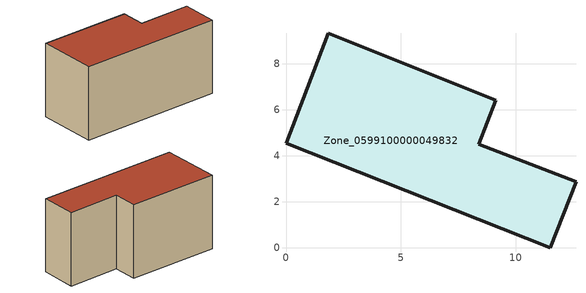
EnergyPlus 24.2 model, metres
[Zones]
Zone_0599100000049832
 floor ground (C_G): 1.85,9.34 9.13,6.42 8.39,4.5 12.62,2.88 11.5,0 0,4.54 z0
 wall outside (C_F): 9.13,6.42 1.85,9.34 0,4.54 11.5,0 12.62,2.88 8.39,4.5 9.13,6.42 z0:6.32
 roof outside (C_R): 11.5,0 12.62,2.88 8.39,4.5 9.13,6.42 1.85,9.34 0,4.54 z6.32
[BUILDING]
Pand.0599100000049832: North Axis=0; Terrain=City; Loads Convergence Tolerance Value=0.04; Temperature Convergence Tolerance Value=0.4; Solar Distribution=FullExterior; Maximum Number of Warmup Days=25; Minimum Number of Warmup Days=1
[Site:Location]
Rotterdam.The.Hague.AP_ZH_NLD Design_Conditions: Latitude=51.96; Longitude=4.45; Time Zone=1; Elevation=-4.5
[SITE:GROUNDTEMPERATURE:BUILDINGSURFACE]
18, 18, 18, 18, 18, 18, 18, 18, 18, 18, 18, 18
[MATERIAL] Thermal Absorptance=0.9; Solar Absorptance=0.7; Visible Absorptance=0.7
Name | Roughness | Thickness | Conductivity | Density | Specific Heat
G.TI.1946 | MediumSmooth | 0.15 | 1 | 540 | 1210
F.TI.1946 | Rough | 0.3 | 0.857143 | 1920 | 840
R.TI.1946 | MediumRough | 0.2 | 0.1 | 1500 | 1000
[CONSTRUCTION]
C_G: G.TI.1946
C_F: F.TI.1946
C_R: R.TI.1946
[ZONE]
Zone_0599100000049832: Type=1; Multiplier=1; Ceiling Height=Autocalculate; Volume=Autocalculate; Floor Area=autocalculate; Part of Total Floor Area=Yes
[ZONEINFILTRATION:DESIGNFLOWRATE]
Infil_Zone_0599100000049832: Zone or ZoneList or Space or SpaceList=Zone_0599100000049832; Schedule=AlwaysOn; Design Flow Rate Calculation Method=Flow/Area; Flow Rate per Floor Area=0.003; Constant Term Coefficient=1; Temperature Term Coefficient=0; Velocity Term Coefficient=0; Velocity Squared Term Coefficient=0
[HVACTEMPLATE:ZONE:IDEALLOADSAIRSYSTEM]
Zone_0599100000049832: Maximum Heating Supply Air Temperature=50; Minimum Cooling Supply Air Temperature=13; Maximum Heating Supply Air Humidity Ratio=0.0156; Minimum Cooling Supply Air Humidity Ratio=0.0077; Heating Limit=NoLimit; Cooling Limit=NoLimit; Dehumidification Control Type=ConstantSensibleHeatRatio; Cooling Sensible Heat Ratio=0.7; Dehumidification Setpoint=60; Humidification Control Type=None; Humidification Setpoint=30; Outdoor Air Method=None; Outdoor Air Flow Rate per Person=0.00944; Outdoor Air Flow Rate per Zone Floor Area=0; Outdoor Air Flow Rate per Zone=0; Demand Controlled Ventilation Type=None; Outdoor Air Economizer Type=NoEconomizer; Heat Recovery Type=None; Sensible Heat Recovery Effectiveness=0.7; Latent Heat Recovery Effectiveness=0.65
[ZONECONTROL:THERMOSTAT]
ThermostatControl_Zone_0599100000049832: Zone or ZoneList=Zone_0599100000049832; Control Type Schedule=DualSetpointControlType; Control 1=Thermostat_Zone_0599100000049832; Temperature Difference Between Cutout And Setpoint=0
[THERMOSTATSETPOINT:DUALSETPOINT]
Thermostat_Zone_0599100000049832: Heating Setpoint Temperature Schedule=HeatingSetpoint_Zone_0599100000049832; Cooling Setpoint Temperature Schedule=CoolingSetpoint_Zone_0599100000049832
[SCHEDULE:COMPACT]
HeatingSetpoint_Zone_0599100000049832: Through: 12/31, For: AllDays, Until: 24:00, 21
CoolingSetpoint_Zone_0599100000049832: Through: 12/31, For: AllDays, Until: 24:00, 24
DualSetpointControlType: Through: 12/31, For: AllDays, Until: 24:00, 4
AlwaysOn: Through: 12/31, For: AllDays, Until: 24:00, 1
